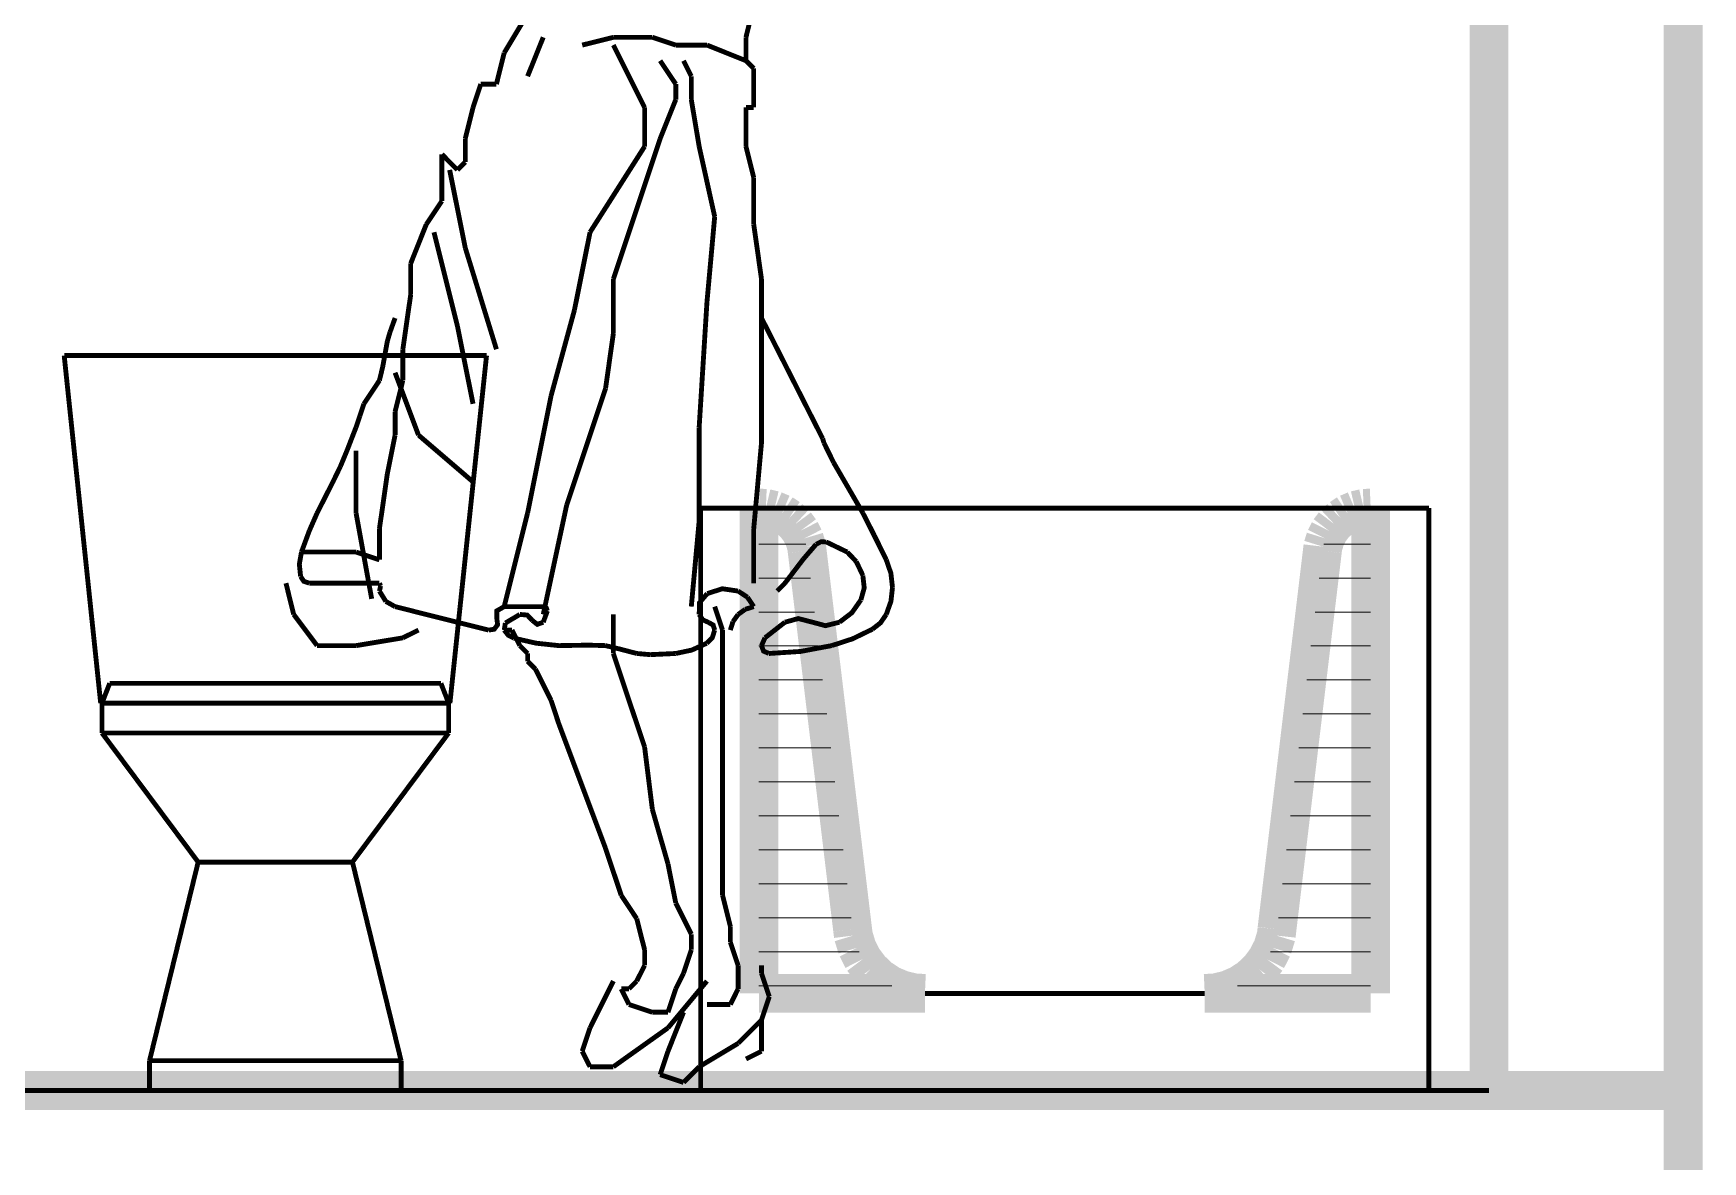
# Model space of a CAD drawing. Extents: x -27.1 to 14.4, y -13.6 to 27.5.
# Drawn here: x -14.405 to -12.686, y 20.434 to 21.596 of the extents above; entities that cross this region are included whole.
import ezdxf

# ---------------------------------------------------------------- set-up
doc = ezdxf.new("R2010")
doc.units = 0
doc.header["$MEASUREMENT"] = 0
for name, color, linetype, lineweight, plot in [('CLOSET', 7, 'Continuous', 0, False), ('MOBILIARIO', 7, 'Continuous', 0, False), ('MUROS_EXTERIORES', 7, 'Continuous', 0, False)]:
    doc.layers.add(name, color=color, linetype=linetype, lineweight=lineweight, plot=plot)
pattern_1 = [(0, (0, 0), (0, 0.035), [])]

# ---------------------------------------------------------------- blocks, each defined once
blk = doc.blocks.new('FILL_34')
at = {"layer": 'MUROS_EXTERIORES', "linetype": 'Continuous'}
h = blk.add_hatch(dxfattribs=at)
h.set_pattern_fill('VACIO', color=5, scale=1000000.0, style=0)
h.set_pattern_definition([(0, (1000000, 1000000), (0, 1000000), [1e-05, -1000000])])
h.paths.add_polyline_path([(-12.706, 20.5071), (-12.706, 22.1071), (-12.906, 22.1071), (-12.906, 20.5071)], flags=0)
blk = doc.blocks.new('FILL_30')
at = {"layer": 'MOBILIARIO', "linetype": 'Continuous'}
h = blk.add_hatch(dxfattribs=at)
h.set_pattern_fill('50__', color=5, scale=0.0007, style=0)
h.set_pattern_definition(pattern_1)
h.paths.add_polyline_path([(-13.0279, 20.6071), (-13.0279, 21.1071), (-13.0351, 21.1068), (-13.0436, 21.1048), (-13.0516, 21.1014), (-13.0589, 21.0966), (-13.0653, 21.0906), (-13.0706, 21.0836), (-13.0745, 21.0758), (-13.0771, 21.0674), (-13.0776, 21.0631), (-13.1244, 20.6732), (-13.1251, 20.6667), (-13.1289, 20.6541), (-13.1349, 20.6424), (-13.1427, 20.6319), (-13.1523, 20.6229), (-13.1633, 20.6157), (-13.1754, 20.6106), (-13.1881, 20.6076), (-13.1988, 20.6071)], flags=0)
blk = doc.blocks.new('FILL_31')
at = {"layer": 'MOBILIARIO', "linetype": 'Continuous'}
h = blk.add_hatch(dxfattribs=at)
h.set_pattern_fill('50__', color=5, scale=0.0007, style=0)
h.set_pattern_definition(pattern_1)
h.paths.add_polyline_path([(-13.6579, 20.6071), (-13.487, 20.6071), (-13.4977, 20.6076), (-13.5105, 20.6106), (-13.5226, 20.6157), (-13.5336, 20.6229), (-13.5431, 20.6319), (-13.551, 20.6424), (-13.5569, 20.6541), (-13.5607, 20.6667), (-13.5615, 20.6732), (-13.6083, 21.0631), (-13.6088, 21.0674), (-13.6113, 21.0758), (-13.6153, 21.0836), (-13.6205, 21.0906), (-13.6269, 21.0966), (-13.6342, 21.1014), (-13.6423, 21.1048), (-13.6508, 21.1068), (-13.6579, 21.1071)], flags=0)

msp = doc.modelspace()

# ---------------------------------------------------------------- linework, layer by layer
at = {"color": 0, "linetype": 'Continuous', "const_width": 0.005}
for points in [[(-13.9203, 21.5761), (-13.8962, 21.6162)], [(-13.9203, 21.5761), (-13.8962, 21.6162)], [(-13.6713, 21.5921), (-13.6633, 21.6243)], [(-13.6713, 21.5921), (-13.6633, 21.6243)], [(-13.8801, 21.5921), (-13.8962, 21.552)], [(-13.8801, 21.5921), (-13.8962, 21.552)], [(-13.8079, 21.5921), (-13.84, 21.5841)], [(-13.8079, 21.5921), (-13.84, 21.5841)], [(-13.7677, 21.5921), (-13.8079, 21.5921)], [(-13.7677, 21.5921), (-13.8079, 21.5921)], [(-13.7436, 21.5841), (-13.7677, 21.5921)], [(-13.7436, 21.5841), (-13.7677, 21.5921)], [(-13.6713, 21.568), (-13.6713, 21.5921)], [(-13.6713, 21.568), (-13.6713, 21.5921)], [(-13.9283, 21.5439), (-13.9203, 21.5761)], [(-13.9283, 21.5439), (-13.9203, 21.5761)], [(-13.7757, 21.5198), (-13.8079, 21.5841)], [(-13.7757, 21.5198), (-13.8079, 21.5841)], [(-13.7115, 21.5841), (-13.7436, 21.5841)], [(-13.7115, 21.5841), (-13.7436, 21.5841)], [(-13.6713, 21.568), (-13.7115, 21.5841)], [(-13.6713, 21.568), (-13.7115, 21.5841)], [(-13.7436, 21.5439), (-13.7597, 21.568)], [(-13.7436, 21.5439), (-13.7597, 21.568)], [(-13.7276, 21.552), (-13.7356, 21.568)], [(-13.7276, 21.552), (-13.7356, 21.568)], [(-13.6633, 21.56), (-13.6713, 21.568)], [(-13.6633, 21.56), (-13.6713, 21.568)], [(-13.6633, 21.5198), (-13.6633, 21.56)], [(-13.6633, 21.5198), (-13.6633, 21.56)], [(-13.9524, 21.5198), (-13.9444, 21.5439)], [(-13.9524, 21.5198), (-13.9444, 21.5439)], [(-13.9444, 21.5439), (-13.9283, 21.5439)], [(-13.9444, 21.5439), (-13.9283, 21.5439)], [(-13.7436, 21.5279), (-13.7436, 21.5439)], [(-13.7436, 21.5279), (-13.7436, 21.5439)], [(-13.7276, 21.5279), (-13.7276, 21.552)], [(-13.7276, 21.5279), (-13.7276, 21.552)], [(-13.7597, 21.4877), (-13.7436, 21.5279)], [(-13.7597, 21.4877), (-13.7436, 21.5279)], [(-13.7195, 21.4796), (-13.7276, 21.5279)], [(-13.7195, 21.4796), (-13.7276, 21.5279)], [(-13.9604, 21.4877), (-13.9524, 21.5198)], [(-13.9604, 21.4877), (-13.9524, 21.5198)], [(-13.7757, 21.4796), (-13.7757, 21.5198)], [(-13.7757, 21.4796), (-13.7757, 21.5198)], [(-13.6713, 21.4796), (-13.6713, 21.5198)], [(-13.6713, 21.5198), (-13.6633, 21.5198)], [(-13.6713, 21.4796), (-13.6713, 21.5198)], [(-13.6713, 21.5198), (-13.6633, 21.5198)], [(-13.9845, 21.4475), (-13.9845, 21.4716)], [(-13.9845, 21.4716), (-13.9685, 21.4555)], [(-13.9845, 21.4475), (-13.9845, 21.4716)], [(-13.9845, 21.4716), (-13.9685, 21.4555)], [(-13.9604, 21.4636), (-13.9604, 21.4877)], [(-13.9604, 21.4636), (-13.9604, 21.4877)], [(-13.8319, 21.3913), (-13.7757, 21.4796)], [(-13.8319, 21.3913), (-13.7757, 21.4796)], [(-13.7757, 21.4395), (-13.7597, 21.4877)], [(-13.7757, 21.4395), (-13.7597, 21.4877)], [(-13.7035, 21.4073), (-13.7195, 21.4796)], [(-13.7035, 21.4073), (-13.7195, 21.4796)], [(-13.6633, 21.4475), (-13.6713, 21.4796)], [(-13.6633, 21.4475), (-13.6713, 21.4796)], [(-13.9765, 21.4555), (-13.9604, 21.3752)], [(-13.9765, 21.4555), (-13.9604, 21.3752)], [(-13.9685, 21.4555), (-13.9604, 21.4636)], [(-13.9685, 21.4555), (-13.9604, 21.4636)], [(-13.9845, 21.4234), (-13.9845, 21.4475)], [(-13.9845, 21.4234), (-13.9845, 21.4475)], [(-13.8079, 21.343), (-13.7757, 21.4395)], [(-13.8079, 21.343), (-13.7757, 21.4395)], [(-13.6633, 21.3993), (-13.6633, 21.4475)], [(-13.6633, 21.3993), (-13.6633, 21.4475)], [(-14.0006, 21.3993), (-13.9845, 21.4234)], [(-14.0006, 21.3993), (-13.9845, 21.4234)], [(-13.7115, 21.3189), (-13.7035, 21.4073)], [(-13.7115, 21.3189), (-13.7035, 21.4073)], [(-14.0166, 21.3591), (-14.0006, 21.3993)], [(-14.0166, 21.3591), (-14.0006, 21.3993)], [(-13.9685, 21.2948), (-13.9926, 21.3913)], [(-13.9685, 21.2948), (-13.9926, 21.3913)], [(-13.848, 21.3109), (-13.8319, 21.3913)], [(-13.848, 21.3109), (-13.8319, 21.3913)], [(-13.6553, 21.343), (-13.6633, 21.3993)], [(-13.6553, 21.343), (-13.6633, 21.3993)], [(-13.9604, 21.3752), (-13.9283, 21.2707)], [(-13.9604, 21.3752), (-13.9283, 21.2707)], [(-14.0166, 21.327), (-14.0166, 21.3591)], [(-14.0166, 21.327), (-14.0166, 21.3591)], [(-13.8079, 21.2868), (-13.8079, 21.343)], [(-13.8079, 21.2868), (-13.8079, 21.343)], [(-13.6553, 21.3029), (-13.6553, 21.343)], [(-13.6553, 21.3029), (-13.6553, 21.343)], [(-14.0247, 21.2707), (-14.0166, 21.327)], [(-14.0247, 21.2707), (-14.0166, 21.327)], [(-13.7195, 21.1904), (-13.7115, 21.3189)], [(-13.7195, 21.1904), (-13.7115, 21.3189)], [(-14.0327, 21.3029), (-14.038, 21.2881)], [(-14.0327, 21.3029), (-14.038, 21.2881)], [(-13.8721, 21.2225), (-13.848, 21.3109)], [(-13.8721, 21.2225), (-13.848, 21.3109)], [(-13.6553, 21.2466), (-13.6553, 21.3029)], [(-13.5923, 21.1787), (-13.6553, 21.3029)], [(-13.6553, 21.2466), (-13.6553, 21.3029)], [(-13.5923, 21.1787), (-13.6553, 21.3029)], [(-14.038, 21.2881), (-14.0407, 21.2788)], [(-14.038, 21.2881), (-14.0407, 21.2788)], [(-13.9524, 21.2145), (-13.9685, 21.2948)], [(-13.9524, 21.2145), (-13.9685, 21.2948)], [(-13.8159, 21.2305), (-13.8079, 21.2868)], [(-13.8159, 21.2305), (-13.8079, 21.2868)], [(-14.0407, 21.2788), (-14.0454, 21.2528)], [(-14.0407, 21.2788), (-14.0454, 21.2528)], [(-14.0247, 21.2386), (-14.0247, 21.2707)], [(-14.0247, 21.2386), (-14.0247, 21.2707)], [(-14.0488, 21.2386), (-14.0454, 21.2528)], [(-14.0488, 21.2386), (-14.0454, 21.2528)], [(-14.0568, 21.2265), (-14.0488, 21.2386)], [(-14.0568, 21.2265), (-14.0488, 21.2386)], [(-14.0327, 21.2466), (-14.0086, 21.1823)], [(-14.0327, 21.2466), (-14.0086, 21.1823)], [(-14.0327, 21.2064), (-14.0247, 21.2386)], [(-14.0327, 21.2064), (-14.0247, 21.2386)], [(-13.8319, 21.1823), (-13.8159, 21.2305)], [(-13.8319, 21.1823), (-13.8159, 21.2305)], [(-13.6553, 21.1743), (-13.6553, 21.2466)], [(-13.6553, 21.1743), (-13.6553, 21.2466)], [(-14.0648, 21.2145), (-14.069, 21.2018)], [(-14.0648, 21.2145), (-14.069, 21.2018)], [(-14.0568, 21.2265), (-14.0648, 21.2145)], [(-14.0568, 21.2265), (-14.0648, 21.2145)], [(-13.8962, 21.102), (-13.8721, 21.2225)], [(-13.8962, 21.102), (-13.8721, 21.2225)], [(-14.0729, 21.1904), (-14.069, 21.2018)], [(-14.0729, 21.1904), (-14.069, 21.2018)], [(-14.0327, 21.1823), (-14.0327, 21.2064)], [(-14.0327, 21.1823), (-14.0327, 21.2064)], [(-14.0822, 21.1664), (-14.0729, 21.1904)], [(-14.0822, 21.1664), (-14.0729, 21.1904)], [(-14.0407, 21.1422), (-14.0327, 21.1823)], [(-14.0407, 21.1422), (-14.0327, 21.1823)], [(-14.0086, 21.1823), (-13.9524, 21.1341)], [(-14.0086, 21.1823), (-13.9524, 21.1341)], [(-13.856, 21.11), (-13.8319, 21.1823)], [(-13.856, 21.11), (-13.8319, 21.1823)], [(-13.7195, 21.0939), (-13.7195, 21.1904)], [(-13.7195, 21.0939), (-13.7195, 21.1904)], [(-13.5923, 21.1787), (-13.591, 21.1743)], [(-13.5923, 21.1787), (-13.591, 21.1743)], [(-14.0889, 21.1502), (-14.0822, 21.1664)], [(-14.0889, 21.1502), (-14.0822, 21.1664)], [(-14.0729, 21.102), (-14.0729, 21.1663)], [(-14.0729, 21.102), (-14.0729, 21.1663)], [(-13.6633, 21.0859), (-13.6553, 21.1743)], [(-13.6633, 21.0859), (-13.6553, 21.1743)], [(-13.591, 21.1743), (-13.5811, 21.1541)], [(-13.591, 21.1743), (-13.5811, 21.1541)], [(-14.0966, 21.1343), (-14.0889, 21.1502)], [(-14.0966, 21.1343), (-14.0889, 21.1502)], [(-13.5509, 21.102), (-13.5811, 21.1541)], [(-13.5509, 21.102), (-13.5811, 21.1541)], [(-14.0966, 21.1343), (-14.113, 21.102)], [(-14.0966, 21.1343), (-14.113, 21.102)], [(-14.0488, 21.0859), (-14.0407, 21.1422)], [(-14.0488, 21.0859), (-14.0407, 21.1422)], [(-13.8801, 20.9975), (-13.856, 21.11)], [(-13.8801, 20.9975), (-13.856, 21.11)], [(-14.113, 21.102), (-14.121, 21.0838)], [(-14.113, 21.102), (-14.121, 21.0838)], [(-14.0568, 21.0136), (-14.0729, 21.102)], [(-14.0568, 21.0136), (-14.0729, 21.102)], [(-13.9203, 21.0056), (-13.8962, 21.102)], [(-13.9203, 21.0056), (-13.8962, 21.102)], [(-13.7276, 21.0056), (-13.7195, 21.0939)], [(-13.7276, 21.0056), (-13.7195, 21.0939)], [(-13.5509, 21.102), (-13.5268, 21.0538)], [(-13.5509, 21.102), (-13.5268, 21.0538)], [(-13.539, 21.0788), (-13.5509, 21.102)], [(-13.539, 21.0788), (-13.5509, 21.102)], [(-14.121, 21.0838), (-14.1291, 21.0618)], [(-14.121, 21.0838), (-14.1291, 21.0618)], [(-14.0488, 21.0618), (-14.0488, 21.0859)], [(-14.0488, 21.0618), (-14.0488, 21.0859)], [(-13.6633, 21.0297), (-13.6633, 21.0859)], [(-13.6633, 21.0297), (-13.6633, 21.0859)], [(-13.5268, 21.0538), (-13.539, 21.0788)], [(-13.5268, 21.0538), (-13.539, 21.0788)], [(-14.1291, 21.0618), (-14.1313, 21.0493), (-14.13, 21.0367)], [(-14.1291, 21.0618), (-14.1313, 21.0493), (-14.13, 21.0367)], [(-14.1291, 21.0618), (-14.0889, 21.0618)], [(-14.1291, 21.0618), (-14.0889, 21.0618)], [(-14.0889, 21.0618), (-14.0729, 21.0618)], [(-14.0889, 21.0618), (-14.0729, 21.0618)], [(-14.0729, 21.0618), (-14.0488, 21.0538)], [(-14.0729, 21.0618), (-14.0488, 21.0538)], [(-14.0488, 21.0538), (-14.0488, 21.0618)], [(-14.0488, 21.0538), (-14.0488, 21.0618)], [(-13.5991, 21.0698), (-13.6124, 21.0543)], [(-13.5991, 21.0698), (-13.6124, 21.0543)], [(-13.5886, 21.0722), (-13.5941, 21.0723), (-13.5991, 21.0698)], [(-13.5886, 21.0722), (-13.5941, 21.0723), (-13.5991, 21.0698)], [(-13.567, 21.0618), (-13.5886, 21.0722)], [(-13.567, 21.0618), (-13.5886, 21.0722)], [(-13.5577, 21.052), (-13.567, 21.0618)], [(-13.5577, 21.052), (-13.567, 21.0618)], [(-13.6312, 21.0297), (-13.6124, 21.0543)], [(-13.6312, 21.0297), (-13.6124, 21.0543)], [(-13.5509, 21.0377), (-13.5577, 21.052)], [(-13.5509, 21.0377), (-13.5577, 21.052)], [(-13.5204, 21.0252), (-13.522, 21.0399), (-13.5268, 21.0538)], [(-13.5204, 21.0252), (-13.522, 21.0399), (-13.5268, 21.0538)], [(-14.1451, 21.0297), (-14.1371, 20.9975)], [(-14.1451, 21.0297), (-14.1371, 20.9975)], [(-14.13, 21.0367), (-14.1267, 21.0316), (-14.121, 21.0297)], [(-14.13, 21.0367), (-14.1267, 21.0316), (-14.121, 21.0297)], [(-14.121, 21.0297), (-14.0809, 21.0297)], [(-14.121, 21.0297), (-14.0809, 21.0297)], [(-14.0809, 21.0297), (-14.0488, 21.0297)], [(-14.0809, 21.0297), (-14.0488, 21.0297)], [(-14.0476, 21.0269), (-14.0488, 21.0297)], [(-14.0476, 21.0269), (-14.0488, 21.0297)], [(-14.0476, 21.0269), (-14.0488, 21.0216)], [(-14.0476, 21.0269), (-14.0488, 21.0216)], [(-13.6794, 21.0216), (-13.6956, 21.024), (-13.7112, 21.019)], [(-13.6794, 21.0216), (-13.6956, 21.024), (-13.7112, 21.019)], [(-13.6392, 21.0216), (-13.635, 21.0258)], [(-13.6392, 21.0216), (-13.635, 21.0258)], [(-13.635, 21.0258), (-13.6312, 21.0297)], [(-13.635, 21.0258), (-13.6312, 21.0297)], [(-13.5529, 21.0125), (-13.5495, 21.0249), (-13.5509, 21.0377)], [(-13.5529, 21.0125), (-13.5495, 21.0249), (-13.5509, 21.0377)], [(-13.5268, 20.9975), (-13.522, 21.011), (-13.5204, 21.0252)], [(-13.5268, 20.9975), (-13.522, 21.011), (-13.5204, 21.0252)], [(-14.0488, 21.0216), (-14.0422, 21.0109)], [(-14.0488, 21.0216), (-14.0422, 21.0109)], [(-14.0422, 21.0109), (-14.0327, 21.0056)], [(-14.0422, 21.0109), (-14.0327, 21.0056)], [(-13.7112, 21.019), (-13.7191, 21.0097), (-13.7195, 20.9975)], [(-13.7112, 21.019), (-13.7191, 21.0097), (-13.7195, 20.9975)], [(-13.6698, 21.0153), (-13.6794, 21.0216)], [(-13.6698, 21.0153), (-13.6794, 21.0216)], [(-13.6633, 21.0056), (-13.6698, 21.0153)], [(-13.6633, 21.0056), (-13.6698, 21.0153)], [(-13.575, 20.9895), (-13.5622, 20.9993), (-13.5529, 21.0125)], [(-13.575, 20.9895), (-13.5622, 20.9993), (-13.5529, 21.0125)], [(-14.1371, 20.9975), (-14.113, 20.9654)], [(-14.1371, 20.9975), (-14.113, 20.9654)], [(-14.0327, 21.0056), (-14.0006, 20.9975)], [(-14.0327, 21.0056), (-14.0006, 20.9975)], [(-14.0006, 20.9975), (-13.9685, 20.9895)], [(-14.0006, 20.9975), (-13.9685, 20.9895)], [(-13.9685, 20.9895), (-13.9363, 20.9814)], [(-13.9685, 20.9895), (-13.9363, 20.9814)], [(-13.9363, 20.9814), (-13.9306, 20.9823), (-13.9271, 20.9869), (-13.9278, 20.9926)], [(-13.9363, 20.9814), (-13.9306, 20.9823), (-13.9271, 20.9869), (-13.9278, 20.9926)], [(-13.9203, 21.0056), (-13.9278, 21.0013), (-13.9278, 20.9926)], [(-13.9203, 21.0056), (-13.9278, 21.0013), (-13.9278, 20.9926)], [(-13.9203, 21.0056), (-13.8882, 21.0056)], [(-13.9203, 21.0056), (-13.8882, 21.0056)], [(-13.9042, 20.9975), (-13.9191, 20.9887)], [(-13.9042, 20.9975), (-13.9191, 20.9887)], [(-13.8913, 20.9913), (-13.8966, 20.9969), (-13.9042, 20.9975)], [(-13.8913, 20.9913), (-13.8966, 20.9969), (-13.9042, 20.9975)], [(-13.8913, 20.9913), (-13.8862, 20.9873), (-13.8801, 20.9895)], [(-13.8913, 20.9913), (-13.8862, 20.9873), (-13.8801, 20.9895)], [(-13.8882, 21.0056), (-13.8801, 21.0056)], [(-13.8882, 21.0056), (-13.8801, 21.0056)], [(-13.8758, 21.0012), (-13.877, 21.0043), (-13.8801, 21.0056)], [(-13.8758, 21.0012), (-13.877, 21.0043), (-13.8801, 21.0056)], [(-13.8801, 20.9895), (-13.8758, 21.0012)], [(-13.8801, 20.9895), (-13.8758, 21.0012)], [(-13.8079, 20.9895), (-13.8079, 20.9975)], [(-13.8079, 20.9895), (-13.8079, 20.9975)], [(-13.8079, 20.9573), (-13.8079, 20.9895)], [(-13.8079, 20.9573), (-13.8079, 20.9895)], [(-13.7195, 20.9975), (-13.7159, 20.992), (-13.7098, 20.9893)], [(-13.7195, 20.9975), (-13.7159, 20.992), (-13.7098, 20.9893)], [(-13.7035, 20.9814), (-13.7051, 20.9866), (-13.7098, 20.9893)], [(-13.7035, 20.9814), (-13.7051, 20.9866), (-13.7098, 20.9893)], [(-13.7035, 21.0056), (-13.6954, 20.9814)], [(-13.7035, 21.0056), (-13.6954, 20.9814)], [(-13.6847, 20.9901), (-13.6874, 20.9814)], [(-13.6847, 20.9901), (-13.6874, 20.9814)], [(-13.6794, 20.9975), (-13.6847, 20.9901)], [(-13.6794, 20.9975), (-13.6847, 20.9901)], [(-13.672, 21.0028), (-13.6794, 20.9975)], [(-13.672, 21.0028), (-13.6794, 20.9975)], [(-13.6633, 21.0056), (-13.672, 21.0028)], [(-13.6633, 21.0056), (-13.672, 21.0028)], [(-13.6312, 20.9895), (-13.6517, 20.9735)], [(-13.6312, 20.9895), (-13.6517, 20.9735)], [(-13.6035, 20.9897), (-13.6174, 20.9933), (-13.6312, 20.9895)], [(-13.6035, 20.9897), (-13.6174, 20.9933), (-13.6312, 20.9895)], [(-13.6035, 20.9897), (-13.5893, 20.9859), (-13.575, 20.9895)], [(-13.6035, 20.9897), (-13.5893, 20.9859), (-13.575, 20.9895)], [(-13.5411, 20.9823), (-13.5328, 20.9888), (-13.5268, 20.9975)], [(-13.5411, 20.9823), (-13.5328, 20.9888), (-13.5268, 20.9975)], [(-14.0729, 20.9654), (-14.0247, 20.9734)], [(-14.0729, 20.9654), (-14.0247, 20.9734)], [(-14.0247, 20.9734), (-14.0086, 20.9814)], [(-14.0247, 20.9734), (-14.0086, 20.9814)], [(-13.9191, 20.9887), (-13.9203, 20.9814)], [(-13.9191, 20.9887), (-13.9203, 20.9814)], [(-13.9203, 20.9814), (-13.9123, 20.9814)], [(-13.9203, 20.9814), (-13.9123, 20.9814)], [(-13.9203, 20.9814), (-13.9162, 20.9762), (-13.9103, 20.9731)], [(-13.9203, 20.9814), (-13.9162, 20.9762), (-13.9103, 20.9731)], [(-13.9123, 20.9814), (-13.9042, 20.9654)], [(-13.9123, 20.9814), (-13.9042, 20.9654)], [(-13.9103, 20.9731), (-13.8874, 20.9679), (-13.8641, 20.9654)], [(-13.9103, 20.9731), (-13.8874, 20.9679), (-13.8641, 20.9654)], [(-13.7118, 20.9678), (-13.706, 20.9736), (-13.7035, 20.9814)], [(-13.7118, 20.9678), (-13.706, 20.9736), (-13.7035, 20.9814)], [(-13.6954, 20.9814), (-13.6954, 20.9573)], [(-13.6954, 20.9814), (-13.6954, 20.9573)], [(-13.6517, 20.9735), (-13.6553, 20.9654)], [(-13.6517, 20.9735), (-13.6553, 20.9654)], [(-13.583, 20.9654), (-13.5615, 20.9724), (-13.5411, 20.9823)], [(-13.583, 20.9654), (-13.5615, 20.9724), (-13.5411, 20.9823)], [(-14.113, 20.9654), (-14.0729, 20.9654)], [(-14.113, 20.9654), (-14.0729, 20.9654)], [(-13.9042, 20.9654), (-13.8962, 20.9573)], [(-13.9042, 20.9654), (-13.8962, 20.9573)], [(-13.8962, 20.9573), (-13.8962, 20.9493)], [(-13.8962, 20.9573), (-13.8962, 20.9493)], [(-13.8641, 20.9654), (-13.8336, 20.9659)], [(-13.8641, 20.9654), (-13.8336, 20.9659)], [(-13.8159, 20.9654), (-13.8336, 20.9659)], [(-13.8159, 20.9654), (-13.8336, 20.9659)], [(-13.801, 20.9618), (-13.8159, 20.9654)], [(-13.801, 20.9618), (-13.8159, 20.9654)], [(-13.7918, 20.9091), (-13.8079, 20.9573)], [(-13.7918, 20.9091), (-13.8079, 20.9573)], [(-13.801, 20.9618), (-13.7838, 20.9573)], [(-13.801, 20.9618), (-13.7838, 20.9573)], [(-13.7838, 20.9573), (-13.7699, 20.9561)], [(-13.7838, 20.9573), (-13.7699, 20.9561)], [(-13.7699, 20.9561), (-13.7436, 20.9573)], [(-13.7699, 20.9561), (-13.7436, 20.9573)], [(-13.7436, 20.9573), (-13.7271, 20.9608), (-13.7118, 20.9678)], [(-13.7436, 20.9573), (-13.7271, 20.9608), (-13.7118, 20.9678)], [(-13.6954, 20.9573), (-13.6954, 20.9252)], [(-13.6954, 20.9573), (-13.6954, 20.9252)], [(-13.6553, 20.9654), (-13.6532, 20.9597), (-13.6476, 20.9573)], [(-13.6553, 20.9654), (-13.6532, 20.9597), (-13.6476, 20.9573)], [(-13.6476, 20.9573), (-13.6151, 20.9594), (-13.583, 20.9654)], [(-13.6476, 20.9573), (-13.6151, 20.9594), (-13.583, 20.9654)], [(-13.8962, 20.9493), (-13.8882, 20.9413)], [(-13.8962, 20.9493), (-13.8882, 20.9413)], [(-13.8882, 20.9413), (-13.8801, 20.9252)], [(-13.8882, 20.9413), (-13.8801, 20.9252)], [(-13.8801, 20.9252), (-13.8721, 20.9091)], [(-13.8801, 20.9252), (-13.8721, 20.9091)], [(-13.6954, 20.9252), (-13.6954, 20.8931)], [(-13.6954, 20.9252), (-13.6954, 20.8931)], [(-13.8721, 20.9091), (-13.8641, 20.885)], [(-13.8721, 20.9091), (-13.8641, 20.885)], [(-13.7757, 20.8609), (-13.7918, 20.9091)], [(-13.7757, 20.8609), (-13.7918, 20.9091)], [(-13.6954, 20.8931), (-13.6954, 20.8448)], [(-13.6954, 20.8931), (-13.6954, 20.8448)], [(-13.8641, 20.885), (-13.84, 20.8207)], [(-13.8641, 20.885), (-13.84, 20.8207)], [(-13.7677, 20.7966), (-13.7757, 20.8609)], [(-13.7677, 20.7966), (-13.7757, 20.8609)], [(-13.6954, 20.8448), (-13.6954, 20.8047)], [(-13.6954, 20.8448), (-13.6954, 20.8047)], [(-13.84, 20.8207), (-13.8159, 20.7565)], [(-13.84, 20.8207), (-13.8159, 20.7565)], [(-13.6954, 20.8047), (-13.6954, 20.7725)], [(-13.6954, 20.8047), (-13.6954, 20.7725)], [(-13.7516, 20.7404), (-13.7677, 20.7966)], [(-13.7516, 20.7404), (-13.7677, 20.7966)], [(-13.6954, 20.7725), (-13.6954, 20.7484)], [(-13.6954, 20.7725), (-13.6954, 20.7484)], [(-13.8159, 20.7565), (-13.7998, 20.7082)], [(-13.8159, 20.7565), (-13.7998, 20.7082)], [(-13.7436, 20.7002), (-13.7516, 20.7404)], [(-13.7436, 20.7002), (-13.7516, 20.7404)], [(-13.6954, 20.7484), (-13.6954, 20.7082)], [(-13.6954, 20.7484), (-13.6954, 20.7082)], [(-13.7998, 20.7082), (-13.7838, 20.6841)], [(-13.7998, 20.7082), (-13.7838, 20.6841)], [(-13.7276, 20.6681), (-13.7436, 20.7002)], [(-13.7276, 20.6681), (-13.7436, 20.7002)], [(-13.6954, 20.7082), (-13.6874, 20.6761)], [(-13.6954, 20.7082), (-13.6874, 20.6761)], [(-13.7838, 20.6841), (-13.7757, 20.652)], [(-13.7838, 20.6841), (-13.7757, 20.652)], [(-13.7276, 20.652), (-13.7276, 20.6681)], [(-13.7276, 20.652), (-13.7276, 20.6681)], [(-13.6874, 20.6761), (-13.6874, 20.66)], [(-13.6874, 20.6761), (-13.6874, 20.66)], [(-13.7757, 20.652), (-13.7757, 20.6359)], [(-13.7757, 20.652), (-13.7757, 20.6359)], [(-13.7356, 20.6279), (-13.7276, 20.652)], [(-13.7356, 20.6279), (-13.7276, 20.652)], [(-13.6874, 20.66), (-13.6794, 20.6359)], [(-13.6874, 20.66), (-13.6794, 20.6359)], [(-13.7757, 20.6359), (-13.7838, 20.6198)], [(-13.7757, 20.6359), (-13.7838, 20.6198)], [(-13.6794, 20.6359), (-13.6794, 20.6118)], [(-13.6794, 20.6359), (-13.6794, 20.6118)], [(-13.6553, 20.6279), (-13.6553, 20.6359)], [(-13.6553, 20.6279), (-13.6553, 20.6359)], [(-13.8079, 20.6198), (-13.8319, 20.5716)], [(-13.8079, 20.6198), (-13.8319, 20.5716)], [(-13.7918, 20.6118), (-13.7998, 20.6118)], [(-13.7998, 20.6118), (-13.7918, 20.5957)], [(-13.7918, 20.6118), (-13.7998, 20.6118)], [(-13.7998, 20.6118), (-13.7918, 20.5957)], [(-13.7838, 20.6198), (-13.7918, 20.6118)], [(-13.7838, 20.6198), (-13.7918, 20.6118)], [(-13.7516, 20.5716), (-13.7115, 20.6198)], [(-13.7516, 20.5716), (-13.7115, 20.6198)], [(-13.7516, 20.5877), (-13.7436, 20.6118)], [(-13.7516, 20.5877), (-13.7436, 20.6118)], [(-13.7436, 20.6118), (-13.7356, 20.6279)], [(-13.7436, 20.6118), (-13.7356, 20.6279)], [(-13.6794, 20.6118), (-13.6874, 20.5957)], [(-13.6794, 20.6118), (-13.6874, 20.5957)], [(-13.6473, 20.6038), (-13.6553, 20.6279)], [(-13.6473, 20.6038), (-13.6553, 20.6279)], [(-13.7918, 20.5957), (-13.7677, 20.5877)], [(-13.7918, 20.5957), (-13.7677, 20.5877)], [(-13.6874, 20.5957), (-13.7115, 20.5957)], [(-13.6874, 20.5957), (-13.7115, 20.5957)], [(-13.6553, 20.5797), (-13.6473, 20.6038)], [(-13.6553, 20.5797), (-13.6473, 20.6038)], [(-13.7677, 20.5877), (-13.7516, 20.5877)], [(-13.7677, 20.5877), (-13.7516, 20.5877)], [(-13.7356, 20.5877), (-13.7516, 20.5475)], [(-13.7356, 20.5877), (-13.7516, 20.5475)], [(-13.6794, 20.5556), (-13.6553, 20.5797)], [(-13.6794, 20.5556), (-13.6553, 20.5797)], [(-13.6553, 20.5475), (-13.6553, 20.5797)], [(-13.6553, 20.5475), (-13.6553, 20.5797)], [(-13.8319, 20.5716), (-13.84, 20.5475)], [(-13.8319, 20.5716), (-13.84, 20.5475)], [(-13.8079, 20.5315), (-13.7516, 20.5716)], [(-13.8079, 20.5315), (-13.7516, 20.5716)], [(-13.84, 20.5475), (-13.8319, 20.5315)], [(-13.84, 20.5475), (-13.8319, 20.5315)], [(-13.7516, 20.5475), (-13.7597, 20.5234)], [(-13.7516, 20.5475), (-13.7597, 20.5234)], [(-13.7195, 20.5315), (-13.6794, 20.5556)], [(-13.7195, 20.5315), (-13.6794, 20.5556)], [(-13.6713, 20.5395), (-13.6553, 20.5475)], [(-13.6713, 20.5395), (-13.6553, 20.5475)], [(-13.8319, 20.5315), (-13.8079, 20.5315)], [(-13.8319, 20.5315), (-13.8079, 20.5315)], [(-13.7356, 20.5154), (-13.7195, 20.5315)], [(-13.7356, 20.5154), (-13.7195, 20.5315)], [(-13.7597, 20.5234), (-13.7356, 20.5154)], [(-13.7597, 20.5234), (-13.7356, 20.5154)]]:
    msp.add_lwpolyline(points, dxfattribs=at)
at = {"layer": 'CLOSET', "color": 5, "linetype": 'Continuous', "const_width": 0.04}
for points in [[(-12.706, 20.5071), (-20.3308, 20.5071)], [(-12.706, 20.5071), (-12.706, 20.3071)]]:
    msp.add_lwpolyline(points, dxfattribs=at)
at = {"layer": 'MOBILIARIO', "color": 7, "linetype": 'Continuous', "const_width": 0.005}
for points in [[(-14.3735, 21.2642), (-14.3685, 21.2642)], [(-14.3359, 20.9061), (-14.3735, 21.2642)], [(-14.3685, 21.2642), (-14.3543, 21.2642)], [(-14.3543, 21.2642), (-14.3336, 21.2642)], [(-14.3336, 21.2642), (-14.3105, 21.2642)], [(-14.3105, 21.2642), (-14.2723, 21.2642)], [(-14.2723, 21.2642), (-14.2337, 21.2642)], [(-14.2337, 21.2642), (-14.1949, 21.2642)], [(-14.1949, 21.2642), (-14.156, 21.2642)], [(-14.156, 21.2642), (-14.1172, 21.2642)], [(-13.9693, 21.2642), (-14.156, 21.2642)], [(-14.1172, 21.2642), (-14.0784, 21.2642)], [(-14.0784, 21.2642), (-14.0398, 21.2642)], [(-14.0398, 21.2642), (-14.0015, 21.2642)], [(-14.0015, 21.2642), (-13.9785, 21.2642)], [(-13.9785, 21.2642), (-13.9578, 21.2642)], [(-13.9762, 20.9061), (-13.9385, 21.2642)], [(-13.956, 21.2642), (-13.9693, 21.2642)], [(-13.9578, 21.2642), (-13.9436, 21.2642)], [(-13.9463, 21.2642), (-13.956, 21.2642)], [(-13.9405, 21.2642), (-13.9463, 21.2642)], [(-13.9436, 21.2642), (-13.9405, 21.2642)], [(-13.9385, 21.2642), (-13.9405, 21.2642)], [(-13.6579, 21.1071), (-13.7179, 21.1071)], [(-13.7179, 20.5071), (-13.7179, 21.1071)], [(-13.6579, 21.1071), (-13.6546, 21.1071)], [(-13.6546, 21.1071), (-13.6446, 21.1071)], [(-13.6446, 21.1071), (-13.6283, 21.1071)], [(-13.6283, 21.1071), (-13.6063, 21.1071)], [(-13.6063, 21.1071), (-13.579, 21.1071)], [(-13.579, 21.1071), (-13.5475, 21.1071)], [(-13.5475, 21.1071), (-13.5126, 21.1071)], [(-13.5126, 21.1071), (-13.4754, 21.1071)], [(-13.4754, 21.1071), (-13.437, 21.1071)], [(-13.2488, 21.1071), (-13.437, 21.1071)], [(-13.2105, 21.1071), (-13.2488, 21.1071)], [(-13.1733, 21.1071), (-13.2105, 21.1071)], [(-13.1384, 21.1071), (-13.1733, 21.1071)], [(-13.1068, 21.1071), (-13.1384, 21.1071)], [(-13.0796, 21.1071), (-13.1068, 21.1071)], [(-13.0575, 21.1071), (-13.0796, 21.1071)], [(-13.0413, 21.1071), (-13.0575, 21.1071)], [(-13.0313, 21.1071), (-13.0413, 21.1071)], [(-13.0279, 21.1071), (-13.0313, 21.1071)], [(-12.9679, 21.1071), (-13.0279, 21.1071)], [(-12.9679, 20.5071), (-12.9679, 21.1071)], [(-14.3346, 20.9061), (-14.3266, 20.9266)], [(-14.3266, 20.9266), (-14.3223, 20.9266)], [(-14.3223, 20.9266), (-14.3123, 20.9266)], [(-14.3123, 20.9266), (-14.2967, 20.9266)], [(-14.2967, 20.9266), (-14.2722, 20.9266)], [(-14.2722, 20.9266), (-14.2388, 20.9266)], [(-14.2388, 20.9266), (-14.1991, 20.9266)], [(-14.1991, 20.9266), (-14.156, 20.9266)], [(-14.156, 20.9266), (-14.113, 20.9266)], [(-14.113, 20.9266), (-14.0733, 20.9266)], [(-14.0733, 20.9266), (-14.0399, 20.9266)], [(-14.0399, 20.9266), (-14.0153, 20.9266)], [(-14.0153, 20.9266), (-13.9998, 20.9266)], [(-13.9998, 20.9266), (-13.9898, 20.9266)], [(-13.9898, 20.9266), (-13.9855, 20.9266)], [(-13.9775, 20.9061), (-13.9855, 20.9266)], [(-14.3359, 20.9061), (-14.3346, 20.9061)], [(-14.3346, 20.8754), (-14.3346, 20.9061)], [(-14.3346, 20.9061), (-14.3301, 20.9061)], [(-14.3301, 20.9061), (-14.3198, 20.9061)], [(-14.3198, 20.9061), (-14.3039, 20.9061)], [(-14.3039, 20.9061), (-14.2781, 20.9061)], [(-14.2781, 20.9061), (-14.243, 20.9061)], [(-14.243, 20.9061), (-14.2013, 20.9061)], [(-14.2013, 20.9061), (-14.156, 20.9061)], [(-14.156, 20.9061), (-14.1108, 20.9061)], [(-14.1108, 20.9061), (-14.0691, 20.9061)], [(-14.0691, 20.9061), (-14.034, 20.9061)], [(-14.034, 20.9061), (-14.0082, 20.9061)], [(-14.0082, 20.9061), (-13.9923, 20.9061)], [(-13.9923, 20.9061), (-13.982, 20.9061)], [(-13.982, 20.9061), (-13.9775, 20.9061)], [(-13.9775, 20.8754), (-13.9775, 20.9061)], [(-13.9775, 20.9061), (-13.9762, 20.9061)], [(-14.3346, 20.8754), (-14.3301, 20.8754)], [(-14.2355, 20.7424), (-14.3346, 20.8754)], [(-14.3301, 20.8754), (-14.3198, 20.8754)], [(-14.3198, 20.8754), (-14.3039, 20.8754)], [(-14.3039, 20.8754), (-14.2781, 20.8754)], [(-14.2781, 20.8754), (-14.243, 20.8754)], [(-14.243, 20.8754), (-14.2013, 20.8754)], [(-14.2013, 20.8754), (-14.156, 20.8754)], [(-14.156, 20.8754), (-14.1108, 20.8754)], [(-14.1108, 20.8754), (-14.0691, 20.8754)], [(-14.0766, 20.7424), (-13.9775, 20.8754)], [(-14.0691, 20.8754), (-14.034, 20.8754)], [(-14.034, 20.8754), (-14.0082, 20.8754)], [(-14.0082, 20.8754), (-13.9923, 20.8754)], [(-13.9923, 20.8754), (-13.982, 20.8754)], [(-13.982, 20.8754), (-13.9775, 20.8754)], [(-14.2856, 20.5378), (-14.2355, 20.7424)], [(-14.2326, 20.7424), (-14.2355, 20.7424)], [(-14.2257, 20.7424), (-14.2326, 20.7424)], [(-14.2151, 20.7424), (-14.2257, 20.7424)], [(-14.2048, 20.7424), (-14.2151, 20.7424)], [(-14.1908, 20.7424), (-14.2048, 20.7424)], [(-14.1741, 20.7424), (-14.1908, 20.7424)], [(-14.156, 20.7424), (-14.1741, 20.7424)], [(-14.138, 20.7424), (-14.156, 20.7424)], [(-14.1213, 20.7424), (-14.138, 20.7424)], [(-14.1073, 20.7424), (-14.1213, 20.7424)], [(-14.097, 20.7424), (-14.1073, 20.7424)], [(-14.0864, 20.7424), (-14.097, 20.7424)], [(-14.0795, 20.7424), (-14.0864, 20.7424)], [(-14.0766, 20.7424), (-14.0795, 20.7424)], [(-14.0265, 20.5378), (-14.0766, 20.7424)], [(-13.487, 20.6071), (-13.1988, 20.6071)], [(-14.2856, 20.5378), (-14.2819, 20.5378)], [(-14.2856, 20.5071), (-14.2856, 20.5378)], [(-14.2819, 20.5378), (-14.2733, 20.5378)], [(-14.2733, 20.5378), (-14.26, 20.5378)], [(-14.26, 20.5378), (-14.2419, 20.5378)], [(-14.2419, 20.5378), (-14.2172, 20.5378)], [(-14.2172, 20.5378), (-14.1878, 20.5378)], [(-14.1878, 20.5378), (-14.156, 20.5378)], [(-14.156, 20.5378), (-14.1243, 20.5378)], [(-14.1243, 20.5378), (-14.0949, 20.5378)], [(-14.0949, 20.5378), (-14.0702, 20.5378)], [(-14.0702, 20.5378), (-14.0521, 20.5378)], [(-14.0521, 20.5378), (-14.0388, 20.5378)], [(-14.0388, 20.5378), (-14.0302, 20.5378)], [(-14.0302, 20.5378), (-14.0265, 20.5378)], [(-14.0265, 20.5071), (-14.0265, 20.5378)], [(-14.2856, 20.5071), (-14.2819, 20.5071)], [(-14.2819, 20.5071), (-14.2733, 20.5071)], [(-14.2733, 20.5071), (-14.26, 20.5071)], [(-14.26, 20.5071), (-14.2419, 20.5071)], [(-14.2419, 20.5071), (-14.2172, 20.5071)], [(-14.2172, 20.5071), (-14.1878, 20.5071)], [(-14.1878, 20.5071), (-14.156, 20.5071)], [(-14.156, 20.5071), (-14.1243, 20.5071)], [(-14.1243, 20.5071), (-14.0949, 20.5071)], [(-14.0949, 20.5071), (-14.0702, 20.5071)], [(-14.0702, 20.5071), (-14.0521, 20.5071)], [(-14.0521, 20.5071), (-14.0388, 20.5071)], [(-14.0388, 20.5071), (-14.0302, 20.5071)], [(-14.0302, 20.5071), (-14.0265, 20.5071)], [(-13.0279, 20.5071), (-13.6579, 20.5071)]]:
    msp.add_lwpolyline(points, dxfattribs=at)
at = {"layer": 'MOBILIARIO', "color": 5, "linetype": 'Continuous', "const_width": 0.04}
for points in [[(-13.6508, 21.1068), (-13.6579, 21.1071)], [(-13.6579, 20.6071), (-13.6579, 21.1071)], [(-13.6423, 21.1048), (-13.6508, 21.1068)], [(-13.6342, 21.1014), (-13.6423, 21.1048)], [(-13.6269, 21.0966), (-13.6342, 21.1014)], [(-13.6205, 21.0906), (-13.6269, 21.0966)], [(-13.0653, 21.0906), (-13.0589, 21.0966)], [(-13.0589, 21.0966), (-13.0516, 21.1014)], [(-13.0516, 21.1014), (-13.0436, 21.1048)], [(-13.0436, 21.1048), (-13.0351, 21.1068)], [(-13.0351, 21.1068), (-13.0279, 21.1071)], [(-13.0279, 20.6071), (-13.0279, 21.1071)], [(-13.6153, 21.0836), (-13.6205, 21.0906)], [(-13.6113, 21.0758), (-13.6153, 21.0836)], [(-13.6088, 21.0674), (-13.6113, 21.0758)], [(-13.0771, 21.0674), (-13.0745, 21.0758)], [(-13.0745, 21.0758), (-13.0706, 21.0836)], [(-13.0706, 21.0836), (-13.0653, 21.0906)], [(-13.6083, 21.0631), (-13.6088, 21.0674)], [(-13.5615, 20.6732), (-13.6083, 21.0631)], [(-13.1244, 20.6732), (-13.0776, 21.0631)], [(-13.0776, 21.0631), (-13.0771, 21.0674)], [(-13.5607, 20.6667), (-13.5615, 20.6732)], [(-13.5569, 20.6541), (-13.5607, 20.6667)], [(-13.1289, 20.6541), (-13.1251, 20.6667)], [(-13.1251, 20.6667), (-13.1244, 20.6732)], [(-13.551, 20.6424), (-13.5569, 20.6541)], [(-13.1349, 20.6424), (-13.1289, 20.6541)], [(-13.5431, 20.6319), (-13.551, 20.6424)], [(-13.5336, 20.6229), (-13.5431, 20.6319)], [(-13.1523, 20.6229), (-13.1427, 20.6319)], [(-13.1427, 20.6319), (-13.1349, 20.6424)], [(-13.5226, 20.6157), (-13.5336, 20.6229)], [(-13.5105, 20.6106), (-13.5226, 20.6157)], [(-13.4977, 20.6076), (-13.5105, 20.6106)], [(-13.1881, 20.6076), (-13.1754, 20.6106)], [(-13.1754, 20.6106), (-13.1633, 20.6157)], [(-13.1633, 20.6157), (-13.1523, 20.6229)], [(-13.6579, 20.6071), (-13.487, 20.6071)], [(-13.487, 20.6071), (-13.4977, 20.6076)], [(-13.1988, 20.6071), (-13.1881, 20.6076)], [(-13.1988, 20.6071), (-13.0279, 20.6071)]]:
    msp.add_lwpolyline(points, dxfattribs=at)
at = {"layer": 'MUROS_EXTERIORES', "color": 5, "linetype": 'Continuous', "const_width": 0.04}
for points in [[(-12.906, 20.5071), (-12.906, 22.1071)], [(-12.706, 20.5071), (-12.706, 22.1071)], [(-12.906, 20.5071), (-12.706, 20.5071)]]:
    msp.add_lwpolyline(points, dxfattribs=at)
at = {"layer": 'MUROS_EXTERIORES', "color": 7, "linetype": 'Continuous', "const_width": 0.005}
for points in [[(-14.4527, 20.5071), (-14.2856, 20.5071)], [(-14.0265, 20.5071), (-13.6579, 20.5071)], [(-13.0279, 20.5071), (-12.906, 20.5071)]]:
    msp.add_lwpolyline(points, dxfattribs=at)

# ---------------------------------------------------------------- block references
at = {"layer": 'MOBILIARIO'}
for name in ['FILL_31', 'FILL_30']:
    msp.add_blockref(name, (0, 0), dxfattribs=at)
at = {"layer": 'MUROS_EXTERIORES'}
msp.add_blockref('FILL_34', (0, 0), dxfattribs=at)

doc.saveas('drawing.dxf')
